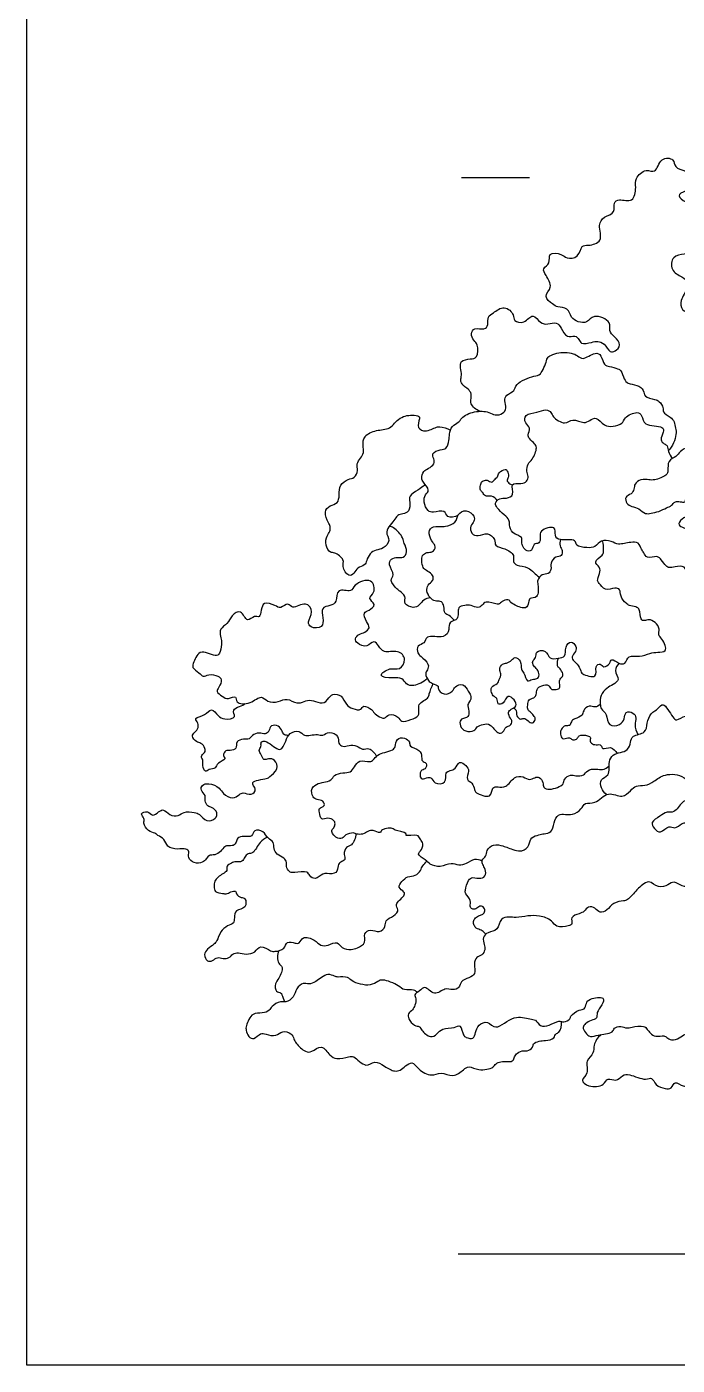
# Model space of a CAD drawing. Header units: millimetres. Extents: x 34 to 295, y 0 to 64.
# Drawn here: x 244.62 to 256.3, y 0.16 to 24.2 of the extents above; entities that cross this region are included whole.
import ezdxf

# ---------------------------------------------------------------- set-up
doc = ezdxf.new("R2010")
doc.units = ezdxf.units.MM
for name, color, linetype, true_color in [('AG-DIAGRAM', 7, 'Continuous', 0xfecc66), ('AG-GUIDE', 7, 'Continuous', 0xcccccc), ('AG-PLANTS', 7, 'Continuous', 0x66ccff), ('X-VPRT', 6, 'Continuous', 0xff00ff)]:
    doc.layers.add(name, color=color, linetype=linetype, true_color=true_color)

msp = doc.modelspace()

# ---------------------------------------------------------------- linework, layer by layer
at = {"layer": 'AG-DIAGRAM'}
msp.add_line((252.363, 2.156), (265.642, 2.156), dxfattribs=at)
at = {"layer": 'AG-GUIDE'}
msp.add_line((252.426, 21.491), (253.646, 21.491), dxfattribs=at)
at = {"layer": 'AG-PLANTS'}
for points, knots in [([(252.75, 17.293), (252.686, 17.315), (252.57, 17.421), (252.601, 17.519), (252.602, 17.635), (252.521, 17.708), (252.443, 17.757), (252.395, 17.851), (252.435, 17.945), (252.399, 18.068), (252.4, 18.211), (252.581, 18.235), (252.718, 18.244), (252.73, 18.497), (252.638, 18.56), (252.579, 18.683), (252.654, 18.808), (252.834, 18.744), (252.913, 18.846), (252.883, 19.002), (253.001, 19.057), (253.19, 19.215), (253.376, 19.033), (253.349, 18.909), (253.561, 18.857), (253.707, 19.078), (253.835, 18.865), (253.972, 18.853), (254.135, 18.903), (254.218, 18.791), (254.304, 18.6), (254.461, 18.667), (254.54, 18.586), (254.564, 18.49), (254.762, 18.531), (254.867, 18.559), (254.997, 18.514), (255.081, 18.344), (255.185, 18.368), (255.305, 18.487), (255.172, 18.633), (255.057, 18.734), (255.132, 18.909), (254.79, 19.056), (254.686, 18.872), (254.515, 18.892), (254.378, 18.97), (254.346, 19.16), (254.143, 19.158), (254.063, 19.214), (253.875, 19.357), (254.078, 19.52), (253.942, 19.726), (253.864, 19.864), (254.033, 19.942), (253.963, 20.156), (254.231, 20.124), (254.304, 20.031), (254.534, 20.045), (254.571, 20.283), (254.703, 20.265), (254.983, 20.334), (254.865, 20.638), (254.974, 20.795), (255.198, 20.85), (255.144, 21.041), (255.26, 21.116), (255.521, 21.026), (255.562, 21.322), (255.533, 21.477), (255.728, 21.666), (255.922, 21.547), (255.982, 21.861), (256.252, 21.841), (256.238, 21.658), (256.455, 21.624), (256.601, 21.499), (256.531, 21.255), (256.287, 21.21), (256.401, 21.045), (256.779, 20.96), (256.668, 20.605), (256.491, 20.687), (256.452, 20.409), (256.571, 20.355), (256.578, 20.152), (256.422, 20.108), (256.202, 20.092), (256.167, 19.817), (256.38, 19.709), (256.512, 19.629), (256.429, 19.382), (256.353, 19.3), (256.361, 19.087), (256.543, 19.07), (256.565, 18.912), (256.475, 18.845), (256.521, 18.649), (256.816, 18.595), (256.689, 18.415), (256.922, 18.299), (257.025, 18.29)], [0, 0, 0, 0, 0.8559, 1.433925, 2.051086, 2.655859, 3.234182, 3.81131, 4.392003, 5.069972, 5.715742, 6.47184, 7.12227, 7.977548, 8.603591, 9.264854, 9.890897, 10.65057, 11.255344, 11.953995, 12.602108, 13.478439, 14.328977, 14.933228, 15.697593, 16.531534, 17.322846, 18.017575, 18.747981, 19.419568, 20.225813, 20.911959, 21.500445, 22.031946, 22.822092, 23.465927, 24.135794, 24.912264, 25.464762, 26.155327, 26.93437, 27.648717, 28.358108, 29.361625, 30.14586, 30.874931, 31.60637, 32.366832, 33.13933, 33.767011, 34.564419, 35.37209, 36.262474, 36.941549, 37.645715, 38.380084, 39.206772, 39.876447, 40.682252, 41.506891, 42.143474, 43.03896, 44.001524, 44.788849, 45.615026, 46.346466, 46.965579, 47.84574, 48.749306, 49.520927, 50.408355, 51.14791, 52.070413, 52.887864, 53.572577, 54.400995, 55.183431, 56.05177, 56.86518, 57.536577, 58.645654, 59.572097, 60.231558, 61.084058, 61.736366, 62.485978, 63.199691, 64.039922, 64.897038, 65.784466, 66.471858, 67.36387, 68.028301, 68.802419, 69.531341, 70.190802, 70.77957, 71.541991, 72.453503, 73.117146, 74.168475, 74.168475, 74.168475, 74.168475]), ([(252.357, 15.42), (252.304, 15.393), (252.155, 15.366), (252.131, 15.533), (251.915, 15.467), (251.811, 15.495), (251.736, 15.659), (251.764, 15.796), (251.865, 15.874), (251.733, 16.019), (251.7, 16.084), (251.733, 16.225), (251.829, 16.263), (251.942, 16.341), (251.929, 16.439), (251.878, 16.542), (252.045, 16.613), (252.161, 16.604), (252.201, 16.778), (252.204, 16.877), (252.239, 17.04), (252.379, 17.084), (252.419, 17.187), (252.653, 17.309), (252.913, 17.289), (253.021, 17.215), (253.173, 17.24), (253.237, 17.349), (253.186, 17.481), (253.223, 17.594), (253.389, 17.651), (253.385, 17.801), (253.723, 17.942), (253.853, 17.929), (253.954, 18.206), (253.975, 18.292), (254.253, 18.381), (254.511, 18.31), (254.598, 18.2), (254.82, 18.369), (254.942, 18.3), (254.975, 18.116), (255.082, 18.103), (255.228, 18.058), (255.297, 18.029), (255.339, 17.871), (255.41, 17.779), (255.576, 17.776), (255.706, 17.676), (255.695, 17.543), (255.898, 17.511), (255.977, 17.477), (256.056, 17.36), (256.024, 17.276), (256.176, 17.191), (256.249, 17.11), (256.264, 16.986), (256.295, 16.871), (256.21, 16.658), (256.135, 16.58)], [0, 0, 0, 0, 0.798669, 1.430048, 2.247921, 2.852172, 3.616666, 4.309149, 4.897918, 5.663443, 6.191845, 6.856864, 7.465766, 8.130196, 8.694932, 9.262527, 9.995289, 10.611465, 11.341723, 11.972184, 12.702442, 13.38004, 13.976564, 14.923425, 15.878267, 16.550235, 17.242718, 17.865683, 18.554667, 19.167113, 19.898553, 20.568228, 21.658443, 22.330411, 23.291614, 23.850826, 24.82401, 25.798941, 26.421189, 27.336409, 27.969613, 28.734107, 29.323158, 30.056798, 30.559552, 31.29739, 31.919638, 32.670343, 33.397621, 34.010067, 34.80335, 35.386094, 36.051505, 36.561367, 37.303192, 37.934571, 38.571155, 39.224085, 40.299601, 40.299601, 40.299601, 40.299601]), ([(256.765, 15.023), (256.766, 14.991), (256.761, 14.908), (256.734, 14.824), (256.669, 14.763), (256.636, 14.663), (256.719, 14.547), (256.675, 14.386), (256.589, 14.342), (256.457, 14.369), (256.445, 14.524), (256.259, 14.501), (256.157, 14.476), (256.09, 14.511), (256.012, 14.624), (255.94, 14.709), (255.751, 14.636), (255.697, 14.755), (255.653, 14.807), (255.612, 14.954), (255.458, 14.937), (255.349, 14.923), (255.236, 14.891), (255.113, 14.963), (254.925, 14.995), (254.828, 14.84), (254.681, 14.84), (254.469, 14.862), (254.485, 15.009), (254.191, 14.96), (254.085, 15.049), (254.132, 15.256), (253.818, 15.16), (253.843, 15.037), (253.83, 14.905), (253.707, 14.927), (253.703, 14.767), (253.565, 14.788), (253.515, 14.876), (253.501, 14.963), (253.523, 15.042), (253.32, 15.091), (253.278, 15.25), (253.291, 15.345), (253.185, 15.431), (253.063, 15.551), (253.011, 15.642), (253.11, 15.742), (253.226, 15.722), (253.388, 15.78), (253.279, 16.018), (253.497, 15.983), (253.601, 16.024), (253.632, 16.128), (253.587, 16.213), (253.608, 16.359), (253.702, 16.419), (253.791, 16.641), (253.738, 16.711), (253.642, 16.792), (253.602, 16.87), (253.678, 17.001), (253.554, 17.072), (253.551, 17.256), (253.783, 17.26), (253.929, 17.342), (254.044, 17.273), (254.056, 17.183), (254.285, 17.035), (254.414, 17.177), (254.622, 17.066), (254.724, 17.124), (254.851, 17.207), (254.981, 17.024), (255.14, 17.014), (255.32, 17.063), (255.345, 17.19), (255.574, 17.301), (255.675, 17.218), (255.687, 17.015), (256.049, 17.043), (256.056, 16.913), (255.978, 16.781), (256.058, 16.706), (256.132, 16.678), (256.124, 16.564), (256.182, 16.484), (256.215, 16.448)], [0.50085, 0.50085, 0.50085, 0.50085, 0.880837, 1.512216, 2.063341, 2.635916, 3.328919, 4.057245, 4.616457, 5.247836, 5.897427, 6.647585, 7.265969, 7.753527, 8.450822, 9.049508, 9.819618, 10.424391, 10.939817, 11.614992, 12.302739, 12.946574, 13.564957, 14.27175, 15.051645, 15.793471, 16.515904, 17.327918, 17.88713, 18.835414, 19.492449, 20.187178, 21.08138, 21.716166, 22.334179, 22.881499, 23.523841, 24.121297, 24.714449, 25.272524, 25.731399, 26.524305, 27.258868, 27.815413, 28.488207, 29.285105, 29.84663, 30.47235, 31.130646, 31.811972, 32.588436, 33.328754, 33.959207, 34.527448, 35.11075, 35.789793, 36.430989, 37.311103, 37.846009, 38.505494, 39.042122, 39.695591, 40.346193, 41.030373, 41.878856, 42.651329, 43.262993, 43.823662, 44.723107, 45.468956, 46.31545, 46.948455, 47.6026, 48.41928, 49.169109, 49.935604, 50.586207, 51.479612, 52.08945, 52.846008, 53.869448, 54.434571, 55.140598, 55.710481, 56.206494, 56.800009, 57.523566, 57.523566, 57.523566, 57.523566]), ([(251.775, 15.973), (251.729, 15.943), (251.65, 15.878), (251.47, 15.779), (251.502, 15.663), (251.493, 15.487), (251.374, 15.444), (251.271, 15.432), (251.236, 15.349), (251.02, 15.132), (251.162, 14.973), (251.023, 14.819), (250.891, 14.805), (250.772, 14.745), (250.719, 14.611), (250.692, 14.518), (250.545, 14.494), (250.503, 14.378), (250.389, 14.31), (250.269, 14.508), (250.335, 14.626), (250.147, 14.766), (250.062, 14.741), (249.97, 14.891), (249.998, 15.055), (250.064, 15.13), (250.073, 15.228), (250.028, 15.296), (249.944, 15.488), (250.056, 15.607), (250.212, 15.63), (250.23, 15.797), (250.228, 15.973), (250.384, 16.083), (250.505, 16.085), (250.573, 16.233), (250.529, 16.348), (250.612, 16.453), (250.676, 16.548), (250.649, 16.683), (250.663, 16.858), (250.896, 16.968), (251.15, 16.955), (251.295, 17.204), (251.557, 17.233), (251.71, 17.203), (251.605, 17.032), (251.739, 16.898), (251.954, 17.003), (252.03, 17.024), (252.17, 16.992), (252.224, 16.955)], [0, 0, 0, 0, 0.768918, 1.567688, 2.184111, 2.938603, 3.572034, 4.147957, 4.707499, 5.685403, 6.443626, 7.209279, 7.902283, 8.567694, 9.27186, 9.831072, 10.505685, 11.155486, 11.739681, 12.550291, 13.202599, 14.03344, 14.562623, 15.291544, 16.053314, 16.642083, 17.194581, 17.741525, 18.564928, 19.270739, 19.970066, 20.690811, 21.47612, 22.253818, 22.889057, 23.588383, 24.228953, 24.888614, 25.516295, 26.202619, 26.950996, 27.861516, 28.786142, 29.742372, 30.700246, 31.312692, 32.036802, 32.739643, 33.617086, 34.173641, 35.013906, 35.013906, 35.013906, 35.013906]), ([(255.966, 15.495), (255.917, 15.478), (255.825, 15.46), (255.718, 15.441), (255.614, 15.552), (255.483, 15.58), (255.383, 15.628), (255.351, 15.766), (255.478, 15.8), (255.528, 15.894), (255.524, 15.992), (255.643, 16.084), (255.792, 16.062), (255.889, 16.05), (256.111, 16.134), (256.137, 16.228), (256.118, 16.41), (256.282, 16.475), (256.347, 16.568), (256.466, 16.66), (256.57, 16.578), (256.647, 16.495), (256.852, 16.548), (256.94, 16.647), (257.059, 16.547), (257.196, 16.543), (257.246, 16.651), (257.445, 16.596), (257.521, 16.75), (257.628, 16.65), (257.629, 16.572), (257.731, 16.552), (257.856, 16.506), (257.902, 16.374), (257.993, 16.565), (258.002, 16.721), (257.91, 16.802), (257.818, 16.852), (257.797, 17.001), (257.851, 17.053), (257.956, 17.136), (258.066, 17.063), (258.134, 16.976), (258.244, 17.048), (258.357, 17.045), (258.364, 16.944), (258.547, 16.977), (258.628, 16.928), (258.654, 16.868), (258.66, 16.784), (258.737, 16.754), (258.865, 16.779), (258.919, 16.721), (258.914, 16.66), (258.956, 16.593), (259.065, 16.485), (259.142, 16.539), (259.334, 16.496), (259.305, 16.426), (259.359, 16.337), (259.426, 16.341), (259.451, 16.228), (259.371, 16.13), (259.436, 16.071), (259.528, 16.006), (259.686, 16.12), (259.824, 16.035), (259.967, 16.078), (259.951, 16.202), (260.126, 16.233), (260.155, 16.158), (260.109, 16.047), (260.179, 16.02), (260.261, 15.981), (260.247, 15.869), (260.299, 15.836), (260.408, 15.772), (260.386, 15.664), (260.427, 15.572), (260.48, 15.501), (260.373, 15.46), (260.302, 15.427), (260.242, 15.33), (260.426, 15.111), (260.379, 15.06), (260.359, 14.988), (260.444, 14.878), (260.388, 14.792), (260.319, 14.744), (260.272, 14.719), (260.154, 14.656), (260.119, 14.784), (260.016, 14.776), (259.92, 14.727), (259.882, 14.806), (259.855, 14.893), (259.874, 14.986), (259.837, 15.092), (259.598, 15.096), (259.626, 14.988), (259.538, 14.929), (259.41, 14.909), (259.256, 15.058), (259.136, 15.017), (259.032, 14.932), (259.125, 14.886), (259.159, 14.713), (259.077, 14.69), (258.997, 14.675), (258.855, 14.693), (258.831, 14.809), (258.702, 14.839), (258.577, 14.758), (258.473, 14.824), (258.319, 14.769), (258.306, 14.71), (258.197, 14.675), (258.15, 14.728), (258.021, 14.697), (257.942, 14.681), (257.833, 14.743), (257.827, 14.805), (257.862, 14.88), (257.806, 14.945), (257.776, 15.011), (257.799, 15.112), (257.885, 15.15), (257.962, 15.165), (258.027, 15.257), (257.988, 15.345), (257.94, 15.385), (257.607, 15.413), (257.525, 15.328), (257.495, 15.199), (257.452, 15.139), (257.313, 15.148), (257.227, 15.055), (257.278, 14.939), (257.036, 14.907), (256.957, 14.902), (256.929, 15.032), (256.875, 15.04), (256.691, 15.011), (256.558, 14.999), (256.513, 15.058), (256.484, 15.173), (256.422, 15.201), (256.291, 15.241), (256.38, 15.372), (256.522, 15.436), (256.595, 15.46), (256.676, 15.503), (256.675, 15.588), (256.78, 15.613), (256.812, 15.807), (256.594, 15.826), (256.473, 15.807), (256.45, 15.717), (256.441, 15.652), (256.343, 15.669), (256.258, 15.678), (256.191, 15.592), (256.117, 15.564), (256.016, 15.513), (255.966, 15.495)], [1.499645, 1.499645, 1.499645, 1.499645, 2.143613, 2.721425, 3.424193, 4.113705, 4.726544, 5.339009, 5.960267, 6.551846, 7.120995, 7.801953, 8.509625, 9.118693, 9.993198, 10.562347, 11.311592, 12.047609, 12.695449, 13.36524, 13.996307, 14.609146, 15.436203, 16.06727, 16.749315, 17.402467, 17.977133, 18.755958, 19.417572, 20.023139, 20.520349, 21.084705, 21.784277, 22.31957, 23.050257, 23.805975, 24.424876, 25.026396, 25.702367, 26.210779, 26.851151, 27.496618, 28.074188, 28.713483, 29.289583, 29.776974, 30.530867, 31.09467, 31.565216, 32.080399, 32.584132, 33.25286, 33.728374, 34.169133, 34.704124, 35.390672, 35.943864, 36.703527, 37.144286, 37.709154, 38.148416, 38.725939, 39.351686, 39.847635, 40.436721, 41.202136, 41.935002, 42.578517, 43.15867, 43.853204, 44.320035, 44.922095, 45.381218, 45.920324, 46.496602, 46.947433, 47.577239, 48.165152, 48.7704, 49.249867, 49.814735, 50.356166, 50.920236, 51.868885, 52.295584, 52.779049, 53.440408, 54.001253, 54.534466, 54.993753, 55.597196, 56.17538, 56.741306, 57.313459, 57.802878, 58.376641, 58.94888, 59.529277, 60.338424, 60.846101, 61.414473, 62.071323, 62.895565, 63.545792, 64.137434, 64.655391, 65.387244, 65.86261, 66.415802, 67.083193, 67.674758, 68.303284, 68.992428, 69.625932, 70.33481, 70.78015, 71.35759, 71.829203, 72.481794, 73.032999, 73.657703, 74.100127, 74.609983, 75.131009, 75.636109, 76.204914, 76.759979, 77.285126, 77.874912, 78.414018, 78.882253, 79.936227, 80.563013, 81.227869, 81.703384, 82.378417, 82.993761, 83.538869, 84.39352, 84.903375, 85.518719, 85.920803, 86.737807, 87.412425, 87.887939, 88.512448, 89.010474, 89.611729, 90.251719, 91.005684, 91.537842, 92.07252, 92.562618, 93.132028, 93.831085, 94.635497, 95.277752, 95.812743, 96.239851, 96.783379, 97.327303, 97.919098, 98.563065, 99.207033, 99.207033, 99.207033, 99.207033]), ([(253.064, 15.69), (253.039, 15.724), (252.972, 15.792), (252.841, 15.747), (252.81, 15.838), (252.753, 15.867), (252.76, 15.968), (252.785, 16.038), (252.883, 16.072), (252.971, 15.997), (253.009, 16.069), (253.078, 16.111), (253.085, 16.199), (253.21, 16.265), (253.249, 16.22), (253.284, 16.124), (253.233, 16.059), (253.255, 16.012), (253.307, 15.977), (253.337, 15.971)], [0, 0, 0, 0, 0.676103, 1.305235, 1.824604, 2.278223, 2.846501, 3.356311, 3.919461, 4.491169, 4.957181, 5.480572, 6.024628, 6.674668, 7.090272, 7.67389, 8.181721, 8.576533, 9.144008, 9.144008, 9.144008, 9.144008]), ([(252.3, 13.537), (252.269, 13.569), (252.207, 13.632), (252.107, 13.654), (252.116, 13.788), (252.072, 13.886), (251.968, 13.876), (251.873, 13.91), (251.798, 14.035), (251.798, 14.15), (251.883, 14.228), (251.929, 14.287), (251.897, 14.373), (251.79, 14.429), (251.728, 14.479), (251.706, 14.607), (251.709, 14.705), (251.801, 14.769), (251.91, 14.749), (251.973, 14.866), (251.899, 14.939), (251.826, 15.085), (251.864, 15.227), (252.055, 15.225), (252.131, 15.219), (252.34, 15.282), (252.338, 15.446), (252.509, 15.548), (252.664, 15.416), (252.655, 15.311), (252.575, 15.239), (252.59, 15.086), (252.729, 15.036), (252.889, 15.129), (253.037, 14.999), (253.012, 14.861), (253.206, 14.835), (253.388, 14.72), (253.338, 14.591), (253.421, 14.513), (253.621, 14.503), (253.716, 14.393), (253.788, 14.339), (253.822, 14.31)], [0, 0, 0, 0, 0.689626, 1.240828, 1.892527, 2.471978, 3.040837, 3.630145, 4.331284, 4.948976, 5.576541, 6.069108, 6.594884, 7.245487, 7.773075, 8.437646, 9.017097, 9.604175, 10.205843, 10.799539, 11.37899, 12.136247, 12.78464, 13.549195, 14.114946, 14.927803, 15.643415, 16.396189, 17.175785, 17.741327, 18.340197, 19.017907, 19.678445, 20.453531, 21.207631, 21.825644, 22.608099, 23.441049, 24.05874, 24.633667, 25.462062, 26.168841, 26.859651, 26.859651, 26.859651, 26.859651]), ([(251.862, 13.942), (251.822, 13.936), (251.739, 13.916), (251.667, 13.798), (251.558, 13.75), (251.372, 13.826), (251.439, 13.974), (251.309, 14.063), (251.268, 14.094), (251.115, 14.259), (251.239, 14.354), (251.103, 14.532), (251.154, 14.648), (251.277, 14.678), (251.38, 14.65), (251.469, 14.772), (251.384, 14.922), (251.384, 15.02), (251.237, 15.193), (251.152, 15.223), (251.129, 15.231)], [0, 0, 0, 0, 0.652989, 1.332616, 1.967854, 2.718695, 3.383125, 4.062753, 4.549813, 5.360423, 5.980264, 6.803253, 7.411387, 8.054139, 8.645434, 9.291205, 10.034719, 10.63897, 11.577921, 11.933147, 11.933147, 11.933147, 11.933147]), ([(254.209, 14.987), (254.188, 14.954), (254.183, 14.871), (254.241, 14.798), (254.228, 14.682), (254.105, 14.688), (254.011, 14.569), (254.046, 14.453), (253.983, 14.362), (253.868, 14.374), (253.775, 14.256), (253.8, 14.185), (253.816, 13.92), (253.637, 13.952), (253.631, 13.854), (253.59, 13.721), (253.384, 13.806), (253.292, 13.863), (253.286, 13.915), (253.167, 13.898), (253.114, 13.837), (253.061, 13.814), (252.856, 13.898), (252.8, 13.809), (252.719, 13.744), (252.592, 13.82), (252.486, 13.804), (252.33, 13.79), (252.397, 13.533), (252.189, 13.528), (252.21, 13.363), (252.117, 13.199), (251.776, 13.289), (251.774, 13.112), (251.617, 13.1), (251.628, 12.939), (251.695, 12.891), (251.849, 12.761), (251.818, 12.643), (251.759, 12.582), (251.824, 12.444), (251.895, 12.405), (252.025, 12.363), (251.988, 12.299), (252.108, 12.178), (252.272, 12.254), (252.296, 12.352), (252.463, 12.421), (252.537, 12.26), (252.597, 12.203), (252.592, 12.091), (252.517, 12.03), (252.567, 11.911), (252.551, 11.798), (252.48, 11.781), (252.394, 11.759), (252.388, 11.631), (252.49, 11.53), (252.658, 11.537), (252.698, 11.633), (252.811, 11.672), (252.954, 11.689), (253.054, 11.495), (253.181, 11.516), (253.211, 11.636), (253.302, 11.633), (253.342, 11.732), (253.295, 11.772), (253.25, 11.89), (253.314, 11.947), (253.425, 11.99), (253.379, 12.116), (253.242, 12.213), (253.191, 12.041), (253.06, 12.012), (253.072, 12.146), (253, 12.163), (252.957, 12.24), (252.943, 12.351), (253.076, 12.389), (253.092, 12.448), (253.1, 12.474)], [-49.303273, -49.303273, -49.303273, -49.303273, -48.672879, -48.097356, -47.537333, -46.932562, -46.245099, -45.607812, -45.044374, -44.426362, -43.759738, -43.216148, -42.341441, -41.690342, -41.159641, -40.544925, -39.716335, -39.091916, -38.735636, -38.133588, -37.599699, -37.165322, -36.32556, -35.761889, -35.199536, -34.518368, -33.881228, -33.238174, -32.411313, -31.707121, -31.014022, -30.266265, -29.260983, -28.621082, -27.965053, -27.308354, -26.748331, -25.9347, -25.325697, -24.806283, -24.125315, -23.552994, -22.919245, -22.503723, -21.8049, -21.066925, -20.473773, -19.776172, -19.046526, -18.495325, -17.907687, -17.362222, -16.712032, -16.110363, -15.629611, -15.105141, -14.496978, -13.805246, -13.086048, -12.518634, -11.884439, -11.208683, -10.384985, -9.8069, -9.197062, -8.677647, -8.132416, -7.675114, -7.044963, -6.524472, -5.931319, -5.301168, -4.641682, -3.929502, -3.369478, -2.780911, -2.312914, -1.761713, -1.1852, -0.540023, 0, 0, 0, 0]), ([(253.1, 12.474), (253.119, 12.504), (253.146, 12.58), (253.088, 12.652), (253.154, 12.766), (253.235, 12.761), (253.326, 12.815), (253.383, 12.898), (253.505, 12.808), (253.486, 12.65), (253.552, 12.602), (253.592, 12.408), (253.691, 12.493), (253.784, 12.473), (253.831, 12.558), (253.787, 12.663), (253.719, 12.713), (253.681, 12.805), (253.775, 12.862), (253.744, 12.985), (253.954, 13.018), (253.993, 12.826), (254.16, 12.858), (254.301, 12.875), (254.276, 13.056), (254.389, 13.187), (254.491, 13.07), (254.479, 12.977), (254.39, 12.888), (254.44, 12.795), (254.529, 12.743), (254.574, 12.6), (254.589, 12.57), (254.889, 12.469), (254.806, 12.712), (254.924, 12.775), (254.974, 12.672), (255.095, 12.753), (255.108, 12.867), (255.245, 12.754), (255.37, 12.743), (255.416, 12.925), (255.627, 12.871), (255.803, 12.952), (255.94, 12.963), (256.102, 12.972), (256.086, 13.094), (256.031, 13.204), (255.946, 13.271), (255.992, 13.386), (255.906, 13.505), (255.79, 13.567), (255.711, 13.521), (255.622, 13.55), (255.635, 13.738), (255.557, 13.783), (255.434, 13.798), (255.376, 13.842), (255.268, 13.965), (255.281, 14.099), (255.172, 14.13), (254.999, 14.054), (254.897, 14.202), (254.851, 14.249), (254.911, 14.379), (254.918, 14.494), (254.775, 14.594), (254.97, 14.704), (254.977, 14.786), (254.97, 14.909), (254.956, 14.969)], [0, 0, 0, 0, 0.618291, 1.159033, 1.775437, 2.293768, 2.901426, 3.440244, 4.075474, 4.790776, 5.336241, 6.066762, 6.621321, 7.179396, 7.69908, 8.313373, 8.873396, 9.403034, 9.966472, 10.552237, 11.273561, 12.004373, 12.723571, 13.371965, 14.123315, 14.802358, 15.435213, 16.001589, 16.631438, 17.182639, 17.801292, 18.497439, 18.882314, 19.768143, 20.532698, 21.0899, 21.622066, 22.26512, 22.790896, 23.490714, 24.108245, 24.809713, 25.618311, 26.446707, 27.169137, 27.853553, 28.430065, 29.105822, 29.684299, 30.291956, 30.993095, 31.652449, 32.19054, 32.688096, 33.455345, 33.992218, 34.638519, 35.154388, 35.900238, 36.546539, 37.104397, 37.882793, 38.623483, 39.080784, 39.758737, 40.396461, 41.044438, 41.80789, 42.396458, 43.035721, 43.035721, 43.035721, 43.035721]), ([(251.804, 12.494), (251.745, 12.426), (251.572, 12.347), (251.429, 12.376), (251.357, 12.52), (251.196, 12.492), (250.885, 12.524), (251.15, 12.706), (251.314, 12.627), (251.451, 12.841), (251.282, 13.022), (251.024, 12.935), (250.941, 13.074), (250.848, 13.195), (250.729, 13.034), (250.552, 13.114), (250.495, 13.207), (250.587, 13.298), (250.686, 13.314), (250.794, 13.405), (250.712, 13.513), (250.648, 13.685), (250.764, 13.712), (250.908, 13.822), (250.724, 13.933), (250.886, 14.028), (250.833, 14.323), (250.481, 14.193), (250.462, 14.025), (250.168, 14.138), (250.197, 13.855), (250.064, 13.801), (249.893, 13.769), (249.938, 13.582), (249.945, 13.391), (249.709, 13.395), (249.649, 13.515), (249.779, 13.682), (249.633, 13.901), (249.386, 13.717), (249.312, 13.872), (249.171, 13.737), (249.078, 13.812), (248.863, 13.881), (248.827, 13.727), (248.805, 13.573), (248.697, 13.638), (248.57, 13.472), (248.472, 13.75), (248.282, 13.625), (248.232, 13.473), (248.076, 13.392), (248.091, 13.247), (248.128, 13.148), (248.094, 12.978), (248.04, 12.856), (247.753, 13.015), (247.667, 12.897), (247.615, 12.795), (247.572, 12.676), (247.717, 12.608), (247.778, 12.503), (247.888, 12.58), (248.048, 12.545), (248.133, 12.475), (248.072, 12.336), (248.007, 12.255), (248.13, 12.167), (248.228, 12.109), (248.391, 12.201), (248.36, 12.028), (248.645, 12.03), (248.829, 12.209), (248.938, 12.058), (249.138, 12.065), (249.289, 12.154), (249.465, 12.027), (249.602, 12.082), (249.759, 12.132), (249.949, 11.997), (250.047, 12.162), (250.107, 12.223), (250.284, 12.199), (250.342, 12.015), (250.462, 11.946), (250.624, 11.913), (250.651, 12.03), (250.821, 11.938), (250.836, 11.886), (250.919, 11.821), (251.043, 11.75), (251.113, 11.874), (251.297, 11.816), (251.338, 11.69), (251.513, 11.756), (251.669, 11.811), (251.654, 11.938), (251.651, 12.031), (251.747, 12.096), (251.836, 12.149), (251.839, 12.224), (251.889, 12.341), (251.915, 12.4)], [-57.377168, -57.377168, -57.377168, -57.377168, -56.396407, -55.714007, -55.034964, -54.257291, -53.407572, -52.579043, -51.801934, -50.991909, -50.16767, -49.253018, -48.536582, -47.902833, -47.179401, -46.402695, -45.837782, -45.225457, -44.604106, -43.978386, -43.317848, -42.578933, -41.983258, -41.29107, -40.61239, -39.927975, -39.07458, -38.06589, -37.386364, -36.534373, -35.699857, -35.016032, -34.308291, -33.539871, -32.790042, -31.98995, -31.387241, -30.569152, -29.769281, -28.855273, -28.247615, -27.543423, -26.910418, -26.095875, -25.412051, -24.746067, -24.202712, -23.510866, -22.69029, -21.933034, -21.162538, -20.42222, -19.756236, -19.133001, -18.351496, -17.768194, -16.788004, -16.145092, -15.490002, -14.889903, -14.178772, -13.580785, -12.962772, -12.206214, -11.638799, -10.93865, -10.387449, -9.721337, -9.067191, -8.395517, -7.823803, -6.915496, -6.022091, -5.325496, -4.510184, -3.747413, -2.931752, -2.233596, -1.478176, 0, 0, 0.637882, 1.363106, 2.151109, 2.861713, 3.564166, 4.08358, 4.822495, 5.271671, 5.877466, 6.534698, 7.15287, 7.909778, 8.521442, 9.280781, 10.022956, 10.641928, 11.198473, 11.82481, 12.409631, 12.904711, 13.735946, 13.735946, 13.735946, 13.735946]), ([(253.359, 11.966), (253.379, 11.952), (253.422, 11.915), (253.4, 11.82), (253.48, 11.745), (253.543, 11.793), (253.616, 11.732), (253.7, 11.67), (253.76, 11.757), (253.73, 11.814), (253.674, 11.883), (253.604, 11.923), (253.614, 12.015), (253.62, 12.123), (253.726, 12.136), (253.778, 12.205), (253.763, 12.305), (253.861, 12.372), (253.997, 12.393), (254.021, 12.289), (254.101, 12.293), (254.2, 12.299), (254.182, 12.411), (254.184, 12.487), (254.267, 12.543), (254.21, 12.654), (254.157, 12.695), (254.139, 12.746), (254.148, 12.823), (254.165, 12.857)], [0, 0, 0, 0, 0.50989, 1.073223, 1.628553, 2.090819, 2.651492, 3.215371, 3.73474, 4.195016, 4.761062, 5.267895, 5.822081, 6.407412, 6.974265, 7.499688, 8.064021, 8.689125, 9.3372, 9.868692, 10.372114, 10.906937, 11.482953, 12.001973, 12.535193, 13.149907, 13.639771, 14.062452, 14.697388, 14.697388, 14.697388, 14.697388]), ([(255.255, 12.766), (255.221, 12.73), (255.145, 12.637), (255.281, 12.468), (255.138, 12.382), (255.032, 12.322), (254.912, 12.196), (254.913, 12.039), (254.922, 11.939), (255.049, 11.858), (255.04, 11.617), (255.276, 11.651), (255.357, 11.759), (255.355, 11.909), (255.518, 11.887), (255.569, 11.78), (255.522, 11.657), (255.562, 11.538), (255.591, 11.485)], [0, 0, 0, 0, 0.728838, 1.494491, 2.166079, 2.852937, 3.616785, 4.348225, 4.920799, 5.618094, 6.441083, 7.230292, 7.919099, 8.565511, 9.218442, 9.824514, 10.489925, 11.293649, 11.293649, 11.293649, 11.293649]), ([(249.319, 11.472), (249.293, 11.468), (249.23, 11.473), (249.203, 11.548), (249.148, 11.651), (248.992, 11.664), (248.972, 11.546), (248.899, 11.478), (248.788, 11.529), (248.665, 11.48), (248.614, 11.395), (248.511, 11.407), (248.364, 11.374), (248.4, 11.221), (248.266, 11.196), (248.193, 11.208), (248.119, 11.111), (248.215, 11.036), (248.031, 10.985), (248.018, 10.865), (247.889, 10.871), (247.819, 10.794), (247.762, 10.934), (247.796, 11.027), (247.726, 11.092), (247.822, 11.162), (247.829, 11.24), (247.749, 11.344), (247.659, 11.339), (247.569, 11.462), (247.631, 11.523), (247.714, 11.61), (247.683, 11.713), (247.615, 11.796), (247.828, 11.818), (247.93, 11.984), (248.053, 11.81), (248.154, 11.75), (248.408, 11.779), (248.254, 11.952), (248.506, 12.007), (248.536, 12.041)], [0, 0, 0, 0, 0.530663, 1.040401, 1.676502, 2.331423, 2.936267, 3.481482, 4.107408, 4.774029, 5.331103, 5.923569, 6.588593, 7.227757, 7.848144, 8.36965, 8.940958, 9.437039, 10.140395, 10.744451, 11.372291, 11.881279, 12.511115, 13.110039, 13.596707, 14.175327, 14.686001, 15.326963, 15.882886, 16.543735, 17.056814, 17.689903, 18.29441, 18.777375, 19.556527, 20.290621, 21.033043, 21.733166, 22.524318, 23.172692, 24.03873, 24.03873, 24.03873, 24.03873]), ([(254.915, 12.031), (254.889, 12.006), (254.821, 11.958), (254.715, 12.027), (254.6, 11.917), (254.611, 11.823), (254.451, 11.771), (254.39, 11.724), (254.374, 11.631), (254.281, 11.658), (254.205, 11.583), (254.198, 11.495), (254.224, 11.385), (254.334, 11.438), (254.39, 11.417), (254.434, 11.375), (254.51, 11.41), (254.524, 11.482), (254.688, 11.477), (254.751, 11.43), (254.72, 11.364), (254.791, 11.293), (254.887, 11.308), (254.935, 11.301), (254.947, 11.197), (255.115, 11.293), (255.19, 11.192), (255.216, 11.147)], [0, 0, 0, 0, 0.615667, 1.228479, 1.909649, 2.451671, 3.180221, 3.715258, 4.22159, 4.739559, 5.315575, 5.886933, 6.434594, 7.019763, 7.475289, 7.912707, 8.408557, 8.875532, 9.599876, 10.085389, 10.534761, 11.079524, 11.662074, 12.043521, 12.528605, 13.232566, 13.978198, 13.978198, 13.978198, 13.978198]), ([(255.028, 10.407), (254.988, 10.438), (254.927, 10.519), (254.906, 10.69), (255.073, 10.743), (255.077, 10.879), (255.067, 10.997), (255.137, 11.13), (255.279, 11.164), (255.417, 11.198), (255.461, 11.349), (255.484, 11.481), (255.747, 11.499), (255.747, 11.695), (255.814, 11.874), (255.961, 11.939), (256.046, 12.092), (256.212, 11.8), (256.285, 11.715), (256.448, 11.868), (256.656, 11.74), (256.722, 11.59), (256.899, 11.611), (257.025, 11.826), (257.199, 11.593), (257.481, 11.862), (257.656, 11.697), (257.688, 11.475), (257.868, 11.505), (257.913, 11.569), (257.96, 11.677), (258.091, 11.65), (258.176, 11.793), (258.269, 11.755), (258.312, 11.734)], [0, 0, 0, 0, 0.735634, 1.447134, 2.158878, 2.809266, 3.46626, 4.158444, 4.868966, 5.554699, 6.270311, 6.917805, 7.783002, 8.553006, 9.362256, 10.119835, 10.732196, 11.725571, 12.303344, 13.0863, 13.960054, 14.688733, 15.404105, 16.221201, 17.030451, 18.072722, 18.885433, 19.7197, 20.410022, 20.945914, 21.539066, 22.164323, 22.891718, 23.411132, 23.411132, 23.411132, 23.411132]), ([(250.527, 9.705), (250.524, 9.633), (250.464, 9.481), (250.345, 9.478), (250.299, 9.333), (250.355, 9.235), (250.246, 9.196), (250.2, 9.136), (250.201, 8.973), (250.004, 8.989), (249.931, 8.994), (249.801, 8.866), (249.689, 8.945), (249.668, 9.042), (249.424, 9.006), (249.344, 9.001), (249.27, 9.09), (249.291, 9.19), (249.238, 9.275), (249.101, 9.323), (249.049, 9.436), (249.059, 9.559), (248.933, 9.62), (248.879, 9.757), (248.691, 9.791), (248.671, 9.636), (248.521, 9.662), (248.388, 9.64), (248.384, 9.547), (248.33, 9.481), (248.23, 9.492), (248.17, 9.479), (248.096, 9.377), (248, 9.314), (247.882, 9.326), (247.84, 9.246), (247.774, 9.179), (247.62, 9.162), (247.499, 9.269), (247.543, 9.38), (247.471, 9.449), (247.321, 9.416), (247.131, 9.458), (247.095, 9.61), (246.969, 9.67), (246.922, 9.72), (246.793, 9.746), (246.699, 9.889), (246.746, 9.977), (246.634, 10.069), (246.799, 10.124), (246.875, 10.003), (246.982, 10.099), (247.079, 10.158), (247.177, 10.03), (247.345, 10.008), (247.43, 10.113), (247.629, 10.087), (247.722, 10.06), (247.839, 9.906), (248.012, 9.964), (248.051, 10.087), (247.949, 10.183), (247.858, 10.19), (247.807, 10.296), (247.841, 10.397), (247.73, 10.479), (247.763, 10.587), (247.891, 10.621), (248.086, 10.533), (248.136, 10.42), (248.312, 10.316), (248.427, 10.406), (248.502, 10.457), (248.646, 10.376), (248.766, 10.502), (248.586, 10.656), (248.938, 10.685), (248.973, 10.731), (249.151, 10.852), (249.083, 11.043), (248.962, 11.061), (248.863, 11.013), (248.835, 11.128), (248.767, 11.2), (248.837, 11.269), (248.806, 11.362), (248.944, 11.384), (249.174, 11.125), (249.269, 11.379), (249.325, 11.512), (249.51, 11.577), (249.595, 11.451), (249.712, 11.475), (249.837, 11.494), (249.939, 11.457), (250.045, 11.556), (250.229, 11.465), (250.2, 11.329), (250.29, 11.254), (250.403, 11.302), (250.546, 11.293), (250.644, 11.201), (250.771, 11.265), (250.87, 11.151), (250.895, 11.092)], [0, 0, 0, 0, 0.87665, 1.470346, 2.153578, 2.720993, 3.284432, 3.807056, 4.481706, 5.237126, 5.771289, 6.513464, 7.134025, 7.670898, 8.558246, 9.102542, 9.687363, 10.275, 10.841377, 11.542516, 12.189238, 12.812472, 13.472222, 14.189889, 14.902698, 15.526401, 16.211993, 16.869758, 17.395534, 17.914948, 18.492052, 18.946155, 19.599081, 20.242135, 20.8538, 21.381903, 21.950144, 22.669342, 23.367499, 23.964777, 24.475613, 25.211319, 26.005284, 26.711096, 27.387587, 27.87631, 28.54408, 29.28064, 29.835199, 30.409727, 31.03343, 31.663278, 32.31, 32.895387, 33.59882, 34.329632, 34.989118, 35.79664, 36.39551, 37.173505, 37.904317, 38.515485, 39.175235, 39.730679, 40.328667, 40.915744, 41.560922, 42.112574, 42.761245, 43.604288, 44.277827, 45.06982, 45.749706, 46.290448, 47.00575, 47.653031, 48.33074, 49.278904, 49.798589, 50.606614, 51.363521, 51.991086, 52.536551, 53.121183, 53.681206, 54.211352, 54.720763, 55.3084, 56.290393, 57.097916, 57.848462, 58.597483, 59.263467, 59.880998, 60.556754, 61.144392, 61.813555, 62.573583, 63.227052, 63.795293, 64.436059, 65.139274, 65.790151, 66.427438, 67.253278, 67.253278, 67.253278, 67.253278]), ([(252.793, 9.213), (252.751, 9.232), (252.651, 9.262), (252.513, 9.162), (252.377, 9.12), (252.233, 9.195), (252.048, 9.088), (251.851, 9.15), (251.79, 9.233), (251.603, 9.335), (251.725, 9.414), (251.737, 9.555), (251.672, 9.606), (251.646, 9.709), (251.403, 9.647), (251.454, 9.73), (251.215, 9.756), (251.215, 9.808), (250.983, 9.805), (250.972, 9.695), (250.833, 9.778), (250.741, 9.752), (250.653, 9.687), (250.54, 9.692), (250.482, 9.732), (250.339, 9.691), (250.303, 9.627), (250.197, 9.596), (250.056, 9.745), (250.135, 9.806), (250.162, 9.883), (250.132, 9.954), (250.024, 9.999), (249.894, 9.935), (249.873, 10.085), (249.851, 10.168), (249.983, 10.193), (249.941, 10.308), (249.829, 10.315), (249.746, 10.356), (249.706, 10.534), (249.854, 10.61), (249.945, 10.628), (250.09, 10.654), (250.131, 10.77), (250.293, 10.802), (250.434, 10.799), (250.499, 10.909), (250.584, 11.04), (250.776, 10.984), (250.84, 11.026), (250.917, 11.128), (251.04, 11.164), (251.192, 11.204), (251.24, 11.267), (251.247, 11.421), (251.405, 11.438), (251.504, 11.36), (251.479, 11.253), (251.686, 11.225), (251.712, 11.086), (251.704, 11.003), (251.811, 10.982), (251.783, 10.849), (251.675, 10.86), (251.671, 10.659), (251.795, 10.711), (251.886, 10.726), (251.928, 10.59), (252.172, 10.595), (252.118, 10.805), (252.223, 10.84), (252.319, 10.86), (252.375, 11.027), (252.511, 10.932), (252.573, 10.834), (252.488, 10.665), (252.63, 10.626), (252.655, 10.495), (252.675, 10.433), (252.971, 10.314), (252.96, 10.548), (253.085, 10.547), (253.234, 10.525), (253.358, 10.736), (253.53, 10.741), (253.642, 10.655), (253.735, 10.716), (253.829, 10.732), (253.894, 10.626), (253.886, 10.525), (254.013, 10.479), (254.279, 10.58), (254.253, 10.694), (254.382, 10.772), (254.471, 10.74), (254.628, 10.737), (254.674, 10.856), (254.842, 10.875), (254.956, 10.838), (255.041, 10.89), (255.074, 10.921)], [0, 0, 0, 0, 0.70262, 1.463412, 2.157706, 2.875229, 3.720186, 4.529437, 5.172018, 5.927975, 6.522753, 7.196167, 7.716174, 8.268638, 9.090207, 9.435695, 10.27958, 10.676502, 11.507238, 12.003928, 12.670884, 13.256055, 13.871498, 14.478683, 14.977786, 15.667934, 16.171955, 16.747476, 17.512445, 18.033951, 18.557544, 19.048253, 19.673367, 20.297667, 20.950101, 21.459276, 22.047032, 22.585697, 23.200607, 23.756962, 24.486816, 25.196922, 25.796997, 26.484487, 27.102153, 27.844878, 28.534118, 29.180019, 29.887335, 30.673528, 31.177549, 31.827737, 32.515989, 33.24884, 33.761931, 34.445163, 35.125771, 35.753337, 36.282974, 37.060888, 37.733435, 38.234335, 38.773152, 39.354346, 39.899811, 40.583517, 41.171155, 41.703069, 42.349511, 43.127184, 43.877014, 44.434216, 45.018279, 45.705742, 46.365096, 47.003257, 47.725688, 48.352025, 49.00386, 49.502945, 50.423473, 51.150377, 51.736141, 52.439356, 53.31947, 54.057539, 54.726702, 55.318399, 55.861989, 56.485693, 57.048071, 57.681075, 58.635485, 59.202765, 59.864625, 60.456755, 61.155406, 61.777175, 62.51343, 63.16636, 63.85575, 63.85575, 63.85575, 63.85575]), ([(252.861, 7.898), (252.846, 7.917), (252.815, 7.951), (252.737, 7.991), (252.684, 7.997), (252.649, 8.057), (252.626, 8.132), (252.674, 8.196), (252.745, 8.24), (252.808, 8.254), (252.857, 8.315), (252.819, 8.399), (252.747, 8.413), (252.688, 8.346), (252.608, 8.342), (252.566, 8.405), (252.606, 8.51), (252.488, 8.623), (252.487, 8.69), (252.539, 8.874), (252.623, 8.933), (252.774, 8.879), (252.881, 8.963), (252.84, 9.094), (252.797, 9.161), (252.783, 9.234), (252.873, 9.298), (252.87, 9.41), (252.991, 9.532), (253.173, 9.484), (253.258, 9.454), (253.517, 9.35), (253.648, 9.499), (253.664, 9.649), (253.817, 9.683), (253.904, 9.706), (254.052, 9.719), (254.082, 9.898), (254.145, 10.064), (254.293, 10.052), (254.417, 10.039), (254.581, 10.134), (254.634, 10.279), (254.838, 10.222), (255.046, 10.495), (255.309, 10.324), (255.458, 10.477), (255.556, 10.577), (255.721, 10.559), (255.888, 10.643), (256.071, 10.795), (256.445, 10.761), (256.604, 10.488), (256.496, 10.311), (256.375, 10.281), (256.254, 10.063), (256.105, 10.112), (255.994, 10.013), (255.81, 9.92), (255.882, 9.795), (256.002, 9.686), (256.141, 9.875), (256.259, 9.776), (256.378, 9.908), (256.528, 9.903), (256.614, 9.833), (256.557, 9.68), (256.75, 9.631), (256.824, 9.698), (256.979, 9.699), (257.158, 9.745), (257.225, 9.878), (257.539, 9.836), (257.547, 9.711), (257.734, 9.662), (257.879, 9.795), (257.868, 9.957), (258.186, 9.886), (258.264, 10.01), (258.482, 10.052), (258.531, 9.901), (258.575, 9.753), (258.434, 9.722), (258.305, 9.663), (258.265, 9.439), (258.449, 9.442), (258.447, 9.244), (258.381, 9.195), (258.533, 8.959), (258.384, 8.905), (258.339, 8.792), (258.318, 8.736)], [0, 0, 0, 0, 0.501521, 1.052019, 1.475849, 1.954798, 2.468427, 2.978166, 3.521998, 3.999129, 4.486656, 5.017033, 5.478563, 6.022394, 6.521697, 6.985979, 7.584903, 8.299948, 8.790866, 9.598488, 10.167115, 10.887995, 11.506712, 12.165574, 12.71201, 13.180452, 13.764256, 14.376695, 15.104433, 15.879566, 16.486752, 17.428725, 18.201359, 18.897506, 19.59015, 20.183665, 20.846683, 21.618828, 22.375386, 23.042902, 23.717675, 24.514572, 25.188111, 25.960584, 26.973126, 27.909278, 28.714752, 29.405317, 30.136756, 30.940569, 31.851089, 32.9517, 33.932061, 34.709637, 35.371497, 36.250981, 36.916392, 37.640046, 38.431358, 39.066596, 39.741772, 40.534129, 41.154212, 41.886974, 42.59507, 43.162665, 43.827095, 44.557353, 45.141549, 45.874311, 46.664456, 47.355021, 48.321633, 48.920319, 49.668695, 50.466104, 51.099308, 52.054481, 52.768986, 53.560995, 54.266313, 54.942982, 55.581347, 56.298211, 57.069831, 57.745007, 58.486691, 58.99125, 59.876026, 60.515275, 61.313104, 61.313104, 61.313104, 61.313104]), ([(248.938, 9.641), (248.89, 9.615), (248.794, 9.569), (248.695, 9.34), (248.588, 9.356), (248.524, 9.288), (248.493, 9.185), (248.366, 9.211), (248.297, 9.18), (248.19, 9.129), (248.231, 9.036), (248.132, 8.983), (248.053, 8.93), (247.985, 8.853), (247.981, 8.759), (247.984, 8.644), (248.137, 8.638), (248.2, 8.609), (248.275, 8.665), (248.378, 8.687), (248.374, 8.613), (248.462, 8.547), (248.553, 8.562), (248.568, 8.348), (248.352, 8.35), (248.342, 8.194), (248.345, 8.091), (248.213, 8.052), (248.09, 7.952), (248.036, 7.78), (247.983, 7.716), (247.859, 7.634), (247.787, 7.54), (247.849, 7.399), (247.957, 7.416), (248.037, 7.498), (248.139, 7.455), (248.256, 7.462), (248.312, 7.556), (248.421, 7.572), (248.56, 7.53), (248.721, 7.561), (248.805, 7.729), (248.998, 7.586), (249.073, 7.588), (249.255, 7.619), (249.275, 7.786), (249.434, 7.735), (249.52, 7.727), (249.568, 7.877), (249.794, 7.804), (249.888, 7.682), (250.026, 7.693), (250.203, 7.784), (250.262, 7.634), (250.447, 7.618), (250.55, 7.645), (250.723, 7.74), (250.654, 7.915), (250.792, 7.998), (250.949, 7.913), (251.067, 8.034), (251.045, 8.156), (251.208, 8.215), (251.316, 8.337), (251.202, 8.439), (251.403, 8.577), (251.405, 8.664), (251.266, 8.736), (251.355, 8.853), (251.453, 8.947), (251.599, 8.935), (251.691, 9.044), (251.723, 9.131), (251.775, 9.186), (251.802, 9.21)], [0, 0, 0, 0, 0.762377, 1.652475, 2.207034, 2.758912, 3.331233, 3.949406, 4.493231, 5.086384, 5.594934, 6.178235, 6.77973, 7.364551, 7.944002, 8.519525, 9.206172, 9.692611, 10.262494, 10.807959, 11.240822, 11.84022, 12.350771, 13.069664, 13.836914, 14.517402, 15.088101, 15.739389, 16.497776, 17.279361, 17.825059, 18.543951, 19.1738, 19.833154, 20.398905, 21.006562, 21.606662, 22.226747, 22.816978, 23.410492, 24.132923, 24.873985, 25.586166, 26.409863, 26.955328, 27.714234, 28.380218, 29.073885, 29.595179, 30.235224, 31.074581, 31.806939, 32.481712, 33.252291, 33.91204, 34.680877, 35.327178, 36.092663, 36.820354, 37.473415, 38.228835, 38.921024, 39.526818, 40.279414, 40.975673, 41.564241, 42.415435, 42.911758, 43.564684, 44.202845, 44.897304, 45.588463, 46.267506, 46.846957, 47.469588, 47.469588, 47.469588, 47.469588]), ([(256.768, 6.335), (256.725, 6.336), (256.61, 6.33), (256.626, 6.182), (256.571, 6.108), (256.437, 6.121), (256.342, 6.025), (256.196, 5.982), (256.108, 6.04), (256.059, 6.09), (255.907, 6.044), (255.815, 6.118), (255.758, 6.19), (255.701, 6.264), (255.481, 6.237), (255.395, 6.201), (255.286, 6.252), (255.158, 6.225), (255.141, 6.129), (255.004, 6.104), (254.879, 6.095), (254.733, 6.036), (254.646, 6.127), (254.587, 6.225), (254.651, 6.301), (254.746, 6.351), (254.867, 6.382), (254.844, 6.502), (254.943, 6.617), (255.015, 6.794), (254.722, 6.745), (254.661, 6.667), (254.637, 6.536), (254.534, 6.554), (254.371, 6.435), (254.386, 6.37), (254.256, 6.305), (254.17, 6.359), (254.005, 6.253), (253.829, 6.226), (253.76, 6.375), (253.64, 6.364), (253.356, 6.474), (253.044, 6.141), (252.902, 6.358), (252.721, 6.273), (252.671, 6.14), (252.652, 6), (252.502, 6.044), (252.45, 6.075), (252.414, 6.297), (252.289, 6.199), (252.074, 6.221), (251.99, 6.102), (251.861, 6.019), (251.705, 6.17), (251.677, 6.25), (251.564, 6.247), (251.471, 6.375), (251.452, 6.473), (251.553, 6.538), (251.59, 6.621), (251.617, 6.737), (251.557, 6.82), (251.676, 6.87), (251.763, 6.998), (251.934, 6.768), (252.122, 6.947), (252.261, 6.887), (252.397, 6.93), (252.401, 7.061), (252.558, 7.114), (252.688, 7.179), (252.641, 7.362), (252.682, 7.495), (252.797, 7.513), (252.852, 7.619), (252.829, 7.712), (252.796, 7.846), (252.9, 7.941), (253.088, 7.958), (253.111, 8.194), (253.279, 8.213), (253.404, 8.189), (253.623, 8.233), (253.818, 8.239), (254.054, 8.157), (254.115, 8.007), (254.334, 8.043), (254.427, 8.075), (254.37, 8.214), (254.539, 8.269), (254.63, 8.299), (254.695, 8.413), (254.829, 8.376), (254.902, 8.269), (255.048, 8.327), (255.138, 8.471), (255.332, 8.5), (255.41, 8.503), (255.574, 8.707), (255.666, 8.781), (255.792, 8.88), (255.953, 8.716), (256.132, 8.777), (256.242, 8.872), (256.429, 8.715), (256.541, 8.806), (256.64, 8.931), (256.901, 8.889), (257.116, 8.91), (257.222, 8.97), (257.393, 9.087), (257.613, 9.043), (257.601, 8.916), (257.796, 8.83), (257.991, 8.878), (258.097, 8.844), (258.267, 8.714), (258.399, 8.76), (258.578, 8.612), (258.554, 8.447), (258.493, 8.316), (258.409, 8.285), (258.454, 8.071), (258.512, 8.044), (258.477, 7.897), (258.368, 7.831), (258.244, 7.805), (258.139, 7.704), (258.136, 7.569), (258.081, 7.46), (257.855, 7.412), (257.799, 7.31), (257.772, 7.189), (257.665, 7.079), (257.472, 7.055), (257.381, 7.011), (257.255, 6.887), (257.235, 6.736), (257.22, 6.626), (257.054, 6.549), (256.971, 6.536), (256.868, 6.488), (256.855, 6.327), (256.8, 6.334), (256.768, 6.335)], [0, 0, 0, 0, 0.684416, 1.339908, 1.869546, 2.521245, 3.210217, 3.922397, 4.50646, 4.98167, 5.692274, 6.322123, 6.890364, 7.436062, 8.295718, 8.876912, 9.511699, 10.148692, 10.680858, 11.343876, 12.040583, 12.747361, 13.382591, 13.985472, 14.527169, 15.165476, 15.77714, 16.358334, 17.118793, 17.770492, 18.659138, 19.27779, 19.88995, 20.455073, 21.262595, 21.708393, 22.35927, 22.926685, 23.740597, 24.493193, 25.172236, 25.78783, 26.787403, 27.92874, 28.714999, 29.464611, 30.189069, 30.815601, 31.47237, 31.962236, 32.738911, 33.353071, 34.21074, 34.909775, 35.581696, 36.407319, 36.933657, 37.511636, 38.244536, 38.80161, 39.41184, 39.991292, 40.630759, 41.146076, 41.766003, 42.405904, 43.249136, 44.097619, 44.808223, 45.456617, 46.072858, 46.815034, 47.484197, 48.26058, 48.926564, 49.529272, 50.13693, 50.725497, 51.39212, 52.051606, 52.821646, 53.650905, 54.351054, 55.035234, 55.909779, 56.76681, 57.677216, 58.377886, 59.220891, 59.752275, 60.361662, 61.085964, 61.692743, 62.315838, 62.957352, 63.597691, 64.267935, 65.049805, 65.847539, 66.375083, 67.30822, 68.000408, 68.668178, 69.494167, 70.277017, 70.94618, 71.786367, 72.437244, 73.156137, 74.103812, 74.979171, 75.630048, 76.485626, 77.294223, 77.873869, 78.689878, 79.527823, 80.157974, 80.994049, 81.669805, 82.505167, 83.257408, 83.953218, 84.46462, 85.285254, 85.737732, 86.404484, 87.073647, 87.742809, 88.434541, 89.10808, 89.739888, 90.614908, 91.236416, 91.88481, 92.607441, 93.421353, 94.028504, 94.798254, 95.529067, 96.133838, 96.905242, 97.470365, 98.071859, 98.761178, 99.265775, 99.265775, 99.265775, 99.265775]), ([(249.14, 7.602), (249.115, 7.533), (249.109, 7.364), (249.242, 7.318), (249.147, 7.098), (249.072, 7.022), (249.077, 6.853), (249.183, 6.855), (249.198, 6.81), (249.237, 6.728), (249.242, 6.683)], [0, 0, 0, 0, 0.888395, 1.487793, 2.329316, 2.988802, 3.675449, 4.201225, 4.588727, 5.283679, 5.283679, 5.283679, 5.283679]), ([(251.63, 6.853), (251.61, 6.871), (251.568, 6.915), (251.383, 6.881), (251.3, 6.985), (251.014, 7.098), (250.923, 7.053), (250.783, 6.968), (250.609, 6.998), (250.45, 7.049), (250.392, 7.142), (250.205, 7.124), (250.144, 7.139), (250.01, 7.213), (249.81, 7.04), (249.685, 6.995), (249.574, 7.035), (249.449, 6.923), (249.424, 6.766), (249.268, 6.663), (249.172, 6.707), (249.008, 6.607), (248.982, 6.522), (248.843, 6.469), (248.66, 6.506), (248.551, 6.258), (248.551, 6.173), (248.592, 6.056), (248.7, 5.992), (248.813, 6.138), (248.914, 6.098), (249.099, 6.056), (249.201, 6.171), (249.372, 6.127), (249.414, 6.018), (249.445, 5.936), (249.617, 5.774), (249.738, 5.776), (249.918, 5.934), (250.055, 5.715), (250.174, 5.648), (250.4, 5.69), (250.493, 5.725), (250.704, 5.475), (250.864, 5.647), (251.038, 5.522), (251.215, 5.425), (251.325, 5.452), (251.413, 5.53), (251.545, 5.627), (251.646, 5.462), (251.882, 5.327), (252.054, 5.444), (252.273, 5.31), (252.454, 5.463), (252.559, 5.542), (252.73, 5.436), (252.999, 5.491), (253.034, 5.577), (253.13, 5.617), (253.262, 5.604), (253.356, 5.62), (253.374, 5.698), (253.422, 5.771), (253.538, 5.816), (253.601, 5.79), (253.716, 5.862), (253.701, 5.938), (253.824, 5.984), (253.927, 5.985), (254.096, 6.014), (254.108, 6.124), (254.193, 6.121), (254.229, 6.266), (254.216, 6.33)], [0, 0, 0, 0, 0.537554, 1.294885, 1.988928, 3.002251, 3.594209, 4.327967, 5.122571, 5.879226, 6.472436, 7.251014, 7.739906, 8.409446, 9.350744, 10.033291, 10.637281, 11.356481, 12.111911, 12.866, 13.457016, 14.239452, 14.790577, 15.476901, 16.25102, 17.162531, 17.727587, 18.371637, 18.960689, 19.692128, 20.284258, 21.075221, 21.774547, 22.502873, 23.115319, 23.686351, 24.572787, 25.213137, 26.025581, 26.880859, 27.585025, 28.459551, 29.037576, 30.002395, 30.770985, 31.592002, 32.44066, 33.036095, 33.695153, 34.369766, 35.132317, 36.079178, 36.875675, 37.755667, 38.628117, 39.266481, 40.078495, 41.028942, 41.566493, 42.145242, 42.844059, 43.391557, 43.886619, 44.445977, 45.083997, 45.573016, 46.21256, 46.682205, 47.304866, 47.954058, 48.692382, 49.239274, 49.70699, 50.539537, 50.539537, 50.539537, 50.539537]), ([(254.924, 6.096), (254.871, 6.043), (254.78, 5.911), (254.815, 5.758), (254.632, 5.633), (254.721, 5.397), (254.543, 5.28), (254.711, 5.143), (254.988, 5.162), (255.037, 5.338), (255.203, 5.239), (255.312, 5.373), (255.445, 5.393), (255.722, 5.257), (255.847, 5.347), (255.905, 5.17), (256.073, 5.126), (256.201, 5.112), (256.248, 5.289), (256.414, 5.12), (256.615, 5.267), (256.984, 4.936), (257.166, 4.972), (257.307, 4.996), (257.527, 5.034), (257.566, 5.19), (257.841, 5.082), (257.954, 5.164), (258.006, 5.236), (258.071, 5.327), (258.099, 5.376)], [0, 0, 0, 0, 0.898872, 1.600213, 2.403025, 3.274779, 4.003701, 4.744393, 5.701348, 6.380975, 7.080807, 7.800781, 8.47875, 9.505203, 10.123587, 10.829398, 11.611833, 12.242294, 12.882864, 13.630137, 14.476522, 15.734702, 16.514598, 17.238708, 18.095915, 18.734722, 19.675756, 20.345623, 20.905165, 21.681265, 21.681265, 21.681265, 21.681265])]:
    msp.add_open_spline(points, degree=3, knots=knots, dxfattribs=at)
at = {"layer": 'X-VPRT'}
msp.add_lwpolyline([(244.617, 0.156), (244.617, 24.691), (294.909, 24.691), (294.909, 0.156)], close=True, dxfattribs=at)

doc.saveas('drawing.dxf')
